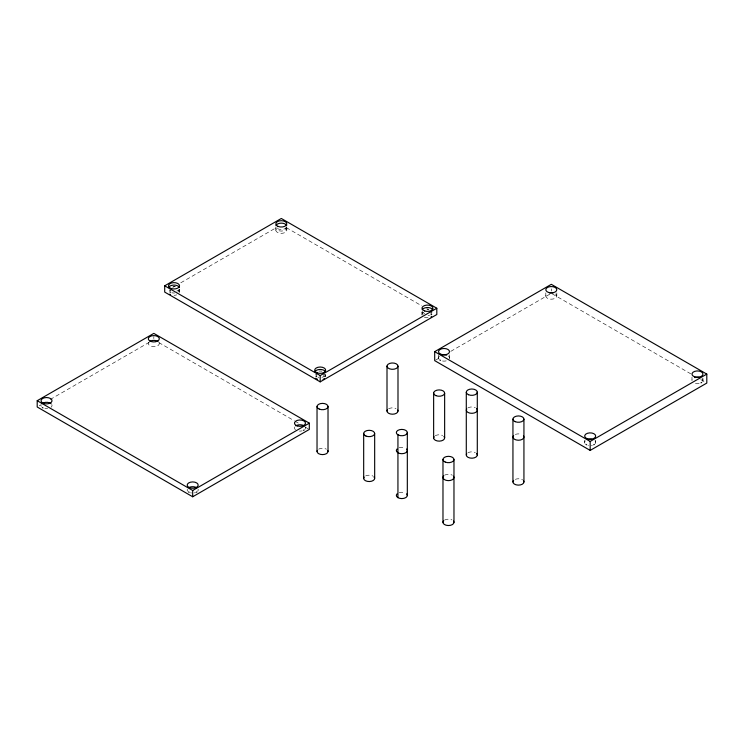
<?xml version="1.0" encoding="UTF-8"?>
<svg xmlns="http://www.w3.org/2000/svg" width="744" height="744" viewBox="0 0 744 744"><rect width="100%" height="100%" fill="white"/><g stroke="black" fill="none" stroke-linecap="round" stroke-linejoin="round"><path stroke-width="0.56" stroke-dasharray="3.72 2.79" d="M172.748 287.444L174.756 286.282M180.783 282.804L276.294 227.664M39.209 405.833L41.218 404.671M50.267 399.454L149.795 341.989M435.696 360.059L440.727 357.157M450.78 351.354L550.309 293.889M552.318 293.889L690.748 373.814M700.783 379.607L705.796 382.5M286.338 227.655L421.764 305.84M426.777 308.741L428.786 309.895M158.835 342.566L294.261 420.751M295.266 421.327L298.27 423.066M305.291 427.121L308.304 428.86M702.968 378.296L702.968 380.389M691.976 377.245L691.976 380.389A5.496 3.171 0 0 1 692.943 378.594M595.684 440.234L595.684 442.327M584.682 440.234L584.682 442.327M556.81 292.857L556.81 296M551.313 288.821L551.313 291.062M545.817 292.857L545.817 296M449.516 354.804L449.516 357.948M438.523 354.804L438.523 357.948M421.978 312.285L421.978 314.526M325.686 374.232L325.686 376.473M286.812 227.897L286.812 230.147M275.819 227.897L275.819 230.147M179.527 289.844L179.527 292.085M153.822 336.521L153.822 338.622M515.322 434.45A5.496 3.171 0 0 1 521.553 434.45M515.322 479.341A5.496 3.171 0 0 1 522.66 479.917M467.911 407.889A5.496 3.171 0 0 1 475.314 407.703M467.911 452.78A5.496 3.171 0 0 1 475.314 452.584M444.587 475.221A5.496 3.171 0 0 1 452.361 475.221M444.587 520.103A5.496 3.171 0 0 1 451.989 519.917M399.156 447.758A5.496 3.171 0 0 1 405.35 448.093M399.156 492.649A5.496 3.171 0 0 1 405.35 492.984M448.241 355.911A5.496 3.171 0 0 1 449.264 358.906M446.205 360.859A5.496 3.171 0 0 1 441.843 360.859M438.979 359.203A5.496 3.171 0 0 1 439.49 356.144M555.536 293.973A5.496 3.171 0 0 1 555.08 298.316A5.496 3.171 0 0 1 547.538 298.316A5.496 3.171 0 0 1 547.091 293.973M702.001 378.594A5.496 3.171 0 0 1 702.708 381.347M699.137 383.411A5.496 3.171 0 0 1 694.803 383.16M594.986 440.792A5.496 3.171 0 0 1 595.228 443.591M592.364 445.247A5.496 3.171 0 0 1 591.313 445.433M588.513 445.358A5.496 3.171 0 0 1 588.002 445.247M584.942 443.294A5.496 3.171 0 0 1 585.379 440.792M388.61 408.791A5.496 3.171 0 0 1 396.013 408.596M318.637 449.19A5.496 3.171 0 0 1 326.411 449.19M435.259 435.724A5.496 3.171 0 0 1 442.661 435.528M365.648 475.928A5.496 3.171 0 0 1 373.06 476.123M179.267 289.221A5.496 3.171 0 0 1 176.7 291.034M179.416 289.193A5.496 3.171 0 0 1 177.918 292.085M174.598 292.997A5.496 3.171 0 0 1 171.845 292.755M172.906 286.738A5.496 3.171 0 0 1 175.696 286.821M178.253 290.058A5.496 3.171 0 0 1 179.499 292.42M176.7 294.866A5.496 3.171 0 0 1 174.031 295.266M325.574 374.883A5.496 3.171 0 0 1 325.426 375.19M322.859 377.003A5.496 3.171 0 0 1 321.864 377.255M319.064 377.338A5.496 3.171 0 0 1 318.004 377.143M319.064 371.126A5.496 3.171 0 0 1 321.864 371.2M322.859 379.245A5.496 3.171 0 0 1 322.375 379.384M325.426 375.506A5.496 3.171 0 0 1 325.658 376.799M429.66 315.196A5.496 3.171 0 0 1 428.051 315.447M423.262 314.321A5.496 3.171 0 0 1 422.099 311.634M426.917 309.132A5.496 3.171 0 0 1 428.609 309.178M428.051 317.688A5.496 3.171 0 0 1 424.368 317.149M422.099 315.177A5.496 3.171 0 0 1 423.262 312.499M424.815 313.475A5.496 3.171 0 0 1 422.239 311.662M286.7 226.967A5.496 3.171 0 0 1 281.316 229.487A5.496 3.171 0 0 1 275.94 226.967M286.561 226.939A5.496 3.171 0 0 1 281.316 231.077A5.496 3.171 0 0 1 276.08 226.939M285.203 227.906A5.496 3.171 0 0 1 285.203 232.388A5.496 3.171 0 0 1 277.428 232.388A5.496 3.171 0 0 1 277.428 227.906M159.058 342.575A5.496 3.171 0 0 1 153.543 346.704A5.496 3.171 0 0 1 148.772 342.277M305.217 426.954A5.496 3.171 0 0 1 305.021 429.176M302.157 430.832A5.496 3.171 0 0 1 299.413 431.074M295.452 429.716A5.496 3.171 0 0 1 294.736 426.954M198.071 489.208A5.496 3.171 0 0 1 197.737 491.124M195.356 492.64A5.496 3.171 0 0 1 194.361 492.891M191.561 492.965A5.496 3.171 0 0 1 190.511 492.779M187.646 491.124A5.496 3.171 0 0 1 187.311 489.208M51.764 404.513A5.496 3.171 0 0 1 51.057 407.275M47.653 408.586A5.496 3.171 0 0 1 44.863 408.502M41.292 406.438A5.496 3.171 0 0 1 41.032 405.48"/><path stroke-width="1.12" d="M164.703 285.808L281.316 218.476L436.812 308.248L436.812 314.526L320.19 381.858L164.703 292.085L164.703 285.808L320.19 375.571L436.812 308.248M37.2 400.709L153.822 333.386L309.309 423.15L309.309 429.437L192.687 496.769L37.2 406.996L37.2 400.709L192.687 490.482L309.309 423.15M434.691 351.661L551.313 284.329L706.8 374.102L706.8 383.076L590.178 450.408L434.691 360.635L434.691 351.661L590.178 441.434L706.8 374.102M590.178 441.434L590.178 450.408M523.934 419.114L523.934 481.954M512.942 419.114L512.942 481.954M477.295 392.181L477.295 455.021M466.293 392.181L466.293 455.021M453.97 459.513L453.97 522.353M444.642 393.083L444.642 437.965M442.978 459.513L442.978 522.353M433.64 393.083L433.64 437.965M407.321 432.58L407.321 495.42M397.993 366.15A5.496 3.171 0 0 1 389.744 368.894A5.496 3.171 0 0 1 389.744 363.398A5.496 3.171 0 0 1 397.993 366.15L397.993 411.032M397.938 434.822L397.938 497.662M387.001 366.15L387.001 411.032M374.669 433.473L374.669 478.364M363.677 433.473L363.677 478.364M328.02 406.55L328.02 451.431M320.19 375.571L320.19 381.858M317.028 406.55L317.028 451.431M192.687 490.482L192.687 496.769M523.488 435.807A5.496 3.171 0 0 1 518.168 440.234A5.496 3.171 0 0 1 513.639 435.528M523.488 480.689A5.496 3.171 0 0 1 518.168 485.125A5.496 3.171 0 0 1 513.639 480.41M476.597 408.596A5.496 3.171 0 0 1 472.068 413.311A5.496 3.171 0 0 1 466.748 408.875M476.597 453.487A5.496 3.171 0 0 1 472.068 458.192A5.496 3.171 0 0 1 466.748 453.766M453.514 476.207A5.496 3.171 0 0 1 448.204 480.633A5.496 3.171 0 0 1 443.666 475.928M453.514 521.088A5.496 3.171 0 0 1 448.204 525.524A5.496 3.171 0 0 1 443.666 520.809M406.633 448.995A5.496 3.171 0 0 1 401.825 453.71A5.496 3.171 0 0 1 397.017 448.995M406.633 493.876A5.496 3.171 0 0 1 401.825 498.592A5.496 3.171 0 0 1 397.017 493.876M440.504 360.384A5.496 3.171 0 0 1 439.797 359.975M441.35 355.167A5.496 3.171 0 0 1 446.688 355.167M549.639 292.978A5.496 3.171 0 0 1 552.978 292.978M701.694 382.425A5.496 3.171 0 0 1 700.997 382.825M694.803 377.608A5.496 3.171 0 0 1 700.141 377.608M594.4 444.363A5.496 3.171 0 0 1 593.703 444.763M586.663 444.763A5.496 3.171 0 0 1 585.965 444.363M588.513 439.304A5.496 3.171 0 0 1 591.852 439.304M397.733 410.074A5.496 3.171 0 0 1 392.218 414.203A5.496 3.171 0 0 1 387.447 409.777M327.76 450.473A5.496 3.171 0 0 1 322.524 454.603A5.496 3.171 0 0 1 317.288 450.473M443.945 436.43A5.496 3.171 0 0 1 439.416 441.136A5.496 3.171 0 0 1 434.096 436.709M373.981 476.82A5.496 3.171 0 0 1 369.442 481.535A5.496 3.171 0 0 1 364.123 477.099M170.506 290.69A5.496 3.171 0 0 1 169.809 290.29M168.646 287.603A5.496 3.171 0 0 1 174.031 285.082A5.496 3.171 0 0 1 179.416 287.603M170.506 292.28A5.496 3.171 0 0 1 169.809 291.881M170.506 294.522A5.496 3.171 0 0 1 169.809 294.122M324.412 376.259A5.496 3.171 0 0 1 323.714 376.669M316.665 376.669A5.496 3.171 0 0 1 315.968 376.259M324.412 378.51A5.496 3.171 0 0 1 323.714 378.91M317.521 379.245A5.496 3.171 0 0 1 315.661 378.268M324.412 374.678A5.496 3.171 0 0 1 323.714 375.078M316.665 375.078A5.496 3.171 0 0 1 315.968 374.678M314.954 371.675A5.496 3.171 0 0 1 320.19 369.47A5.496 3.171 0 0 1 325.426 371.675M431.697 314.321A5.496 3.171 0 0 1 430.999 314.721M431.697 316.563A5.496 3.171 0 0 1 430.999 316.972M431.697 312.731A5.496 3.171 0 0 1 430.999 313.14M422.239 309.737A5.496 3.171 0 0 1 427.484 307.523A5.496 3.171 0 0 1 432.72 309.737M275.94 225.665A5.496 3.171 0 0 1 281.316 223.144A5.496 3.171 0 0 1 286.7 225.665M149.935 341.291A5.496 3.171 0 0 1 158.035 341.505M304.203 429.958A5.496 3.171 0 0 1 303.496 430.358M295.759 425.884A5.496 3.171 0 0 1 304.203 425.884M196.909 491.896A5.496 3.171 0 0 1 196.211 492.296M189.171 492.296A5.496 3.171 0 0 1 188.465 491.896M188.799 487.618A5.496 3.171 0 0 1 196.574 487.618M43.003 407.917A5.496 3.171 0 0 1 42.306 407.507M41.999 403.676A5.496 3.171 0 0 1 51.057 403.676M515.22 421.681A5.496 3.171 0 0 0 523.906 419.439A5.496 3.171 0 0 0 516.197 416.212A5.496 3.171 0 0 0 515.22 421.681M468.571 394.748A5.496 3.171 0 0 0 477.267 392.507A5.496 3.171 0 0 0 469.548 389.279A5.496 3.171 0 0 0 468.571 394.748M445.247 462.08A5.496 3.171 0 0 0 453.942 459.839A5.496 3.171 0 0 0 446.233 456.611A5.496 3.171 0 0 0 445.247 462.08M398.598 435.147A5.496 3.171 0 0 0 407.293 432.906A5.496 3.171 0 0 0 399.584 429.679A5.496 3.171 0 0 0 398.598 435.147M440.792 354.228A5.496 3.171 0 0 0 449.488 351.986A5.496 3.171 0 0 0 441.778 348.759A5.496 3.171 0 0 0 440.792 354.228M548.561 292.466A5.496 3.171 0 0 0 556.81 289.723A5.496 3.171 0 0 0 548.561 286.97A5.496 3.171 0 0 0 548.561 292.466M694.719 376.855A5.496 3.171 0 0 0 702.968 374.102A5.496 3.171 0 0 0 694.719 371.358A5.496 3.171 0 0 0 694.719 376.855M587.434 438.793A5.496 3.171 0 0 0 595.684 436.049A5.496 3.171 0 0 0 587.434 433.296A5.496 3.171 0 0 0 587.434 438.793M319.297 409.116A5.496 3.171 0 0 0 327.992 406.875A5.496 3.171 0 0 0 320.283 403.648A5.496 3.171 0 0 0 319.297 409.116M435.919 395.65A5.496 3.171 0 0 0 444.605 393.409A5.496 3.171 0 0 0 436.895 390.182A5.496 3.171 0 0 0 435.919 395.65M365.946 436.049A5.496 3.171 0 0 0 374.641 433.808A5.496 3.171 0 0 0 366.932 430.581A5.496 3.171 0 0 0 365.946 436.049M171.278 288.551A5.496 3.171 0 0 0 179.527 285.808A5.496 3.171 0 0 0 171.278 283.055A5.496 3.171 0 0 0 171.278 288.551M316.963 372.763A5.496 3.171 0 0 0 325.658 370.512A5.496 3.171 0 0 0 317.948 367.294A5.496 3.171 0 0 0 316.963 372.763M424.731 310.992A5.496 3.171 0 0 0 432.98 308.248A5.496 3.171 0 0 0 424.731 305.496A5.496 3.171 0 0 0 424.731 310.992M278.098 226.427A5.496 3.171 0 0 0 286.784 224.186A5.496 3.171 0 0 0 279.074 220.968A5.496 3.171 0 0 0 278.098 226.427M151.069 341.515A5.496 3.171 0 0 0 159.318 338.771A5.496 3.171 0 0 0 151.069 336.018A5.496 3.171 0 0 0 151.069 341.515M297.228 425.903A5.496 3.171 0 0 0 305.477 423.15A5.496 3.171 0 0 0 297.228 420.407A5.496 3.171 0 0 0 297.228 425.903M189.46 487.664A5.496 3.171 0 0 0 198.155 485.423A5.496 3.171 0 0 0 190.445 482.196A5.496 3.171 0 0 0 189.46 487.664M43.301 403.285A5.496 3.171 0 0 0 51.996 401.035A5.496 3.171 0 0 0 44.287 397.817A5.496 3.171 0 0 0 43.301 403.285"/></g></svg>
